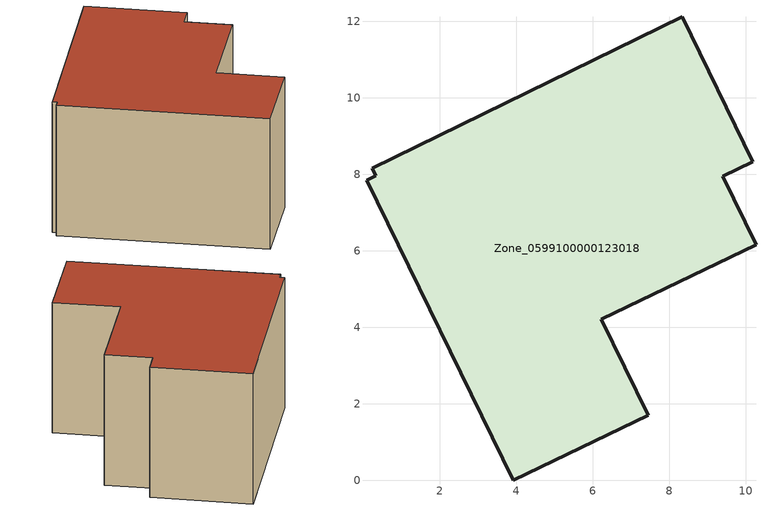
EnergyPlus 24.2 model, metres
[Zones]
Zone_0599100000123018
 floor ground (C_G): 6.23,4.2 7.45,1.69 3.93,0 0.09,7.85 0.34,7.96 0.24,8.15 8.34,12.12 10.19,8.32 9.4,7.94 10.27,6.16 z0
 wall outside (C_F): 7.45,1.69 6.23,4.2 10.27,6.16 9.4,7.94 10.19,8.32 8.34,12.12 0.24,8.15 0.34,7.96 0.09,7.85 3.93,0 7.45,1.69 z0:5.84
 roof outside (C_R): 8.34,12.12 0.24,8.15 0.34,7.96 0.09,7.85 3.93,0 7.45,1.69 6.23,4.2 10.27,6.16 9.4,7.94 10.19,8.32 z5.84
[BUILDING]
Pand.0599100000123018: North Axis=0; Terrain=City; Loads Convergence Tolerance Value=0.04; Temperature Convergence Tolerance Value=0.4; Solar Distribution=FullExterior; Maximum Number of Warmup Days=25; Minimum Number of Warmup Days=1
[Site:Location]
Rotterdam.The.Hague.AP_ZH_NLD Design_Conditions: Latitude=51.96; Longitude=4.45; Time Zone=1; Elevation=-4.5
[SITE:GROUNDTEMPERATURE:BUILDINGSURFACE]
18, 18, 18, 18, 18, 18, 18, 18, 18, 18, 18, 18
[MATERIAL] Thermal Absorptance=0.9; Solar Absorptance=0.7; Visible Absorptance=0.7
Name | Roughness | Thickness | Conductivity | Density | Specific Heat
G.TC.1946-1964 | MediumSmooth | 0.15 | 1 | 540 | 1210
F.TC.1946-1964 | Rough | 0.3 | 0.857143 | 1920 | 840
R.TC.1946-1964 | MediumRough | 0.2 | 0.235294 | 1500 | 1000
[CONSTRUCTION]
C_G: G.TC.1946-1964
C_F: F.TC.1946-1964
C_R: R.TC.1946-1964
[ZONE]
Zone_0599100000123018: Type=1; Multiplier=1; Ceiling Height=Autocalculate; Volume=Autocalculate; Floor Area=autocalculate; Part of Total Floor Area=Yes
[ZONEINFILTRATION:DESIGNFLOWRATE]
Infil_Zone_0599100000123018: Zone or ZoneList or Space or SpaceList=Zone_0599100000123018; Schedule=AlwaysOn; Design Flow Rate Calculation Method=Flow/Area; Flow Rate per Floor Area=0.003; Constant Term Coefficient=1; Temperature Term Coefficient=0; Velocity Term Coefficient=0; Velocity Squared Term Coefficient=0
[HVACTEMPLATE:ZONE:IDEALLOADSAIRSYSTEM]
Zone_0599100000123018: Maximum Heating Supply Air Temperature=50; Minimum Cooling Supply Air Temperature=13; Maximum Heating Supply Air Humidity Ratio=0.0156; Minimum Cooling Supply Air Humidity Ratio=0.0077; Heating Limit=NoLimit; Cooling Limit=NoLimit; Dehumidification Control Type=ConstantSensibleHeatRatio; Cooling Sensible Heat Ratio=0.7; Dehumidification Setpoint=60; Humidification Control Type=None; Humidification Setpoint=30; Outdoor Air Method=None; Outdoor Air Flow Rate per Person=0.00944; Outdoor Air Flow Rate per Zone Floor Area=0; Outdoor Air Flow Rate per Zone=0; Demand Controlled Ventilation Type=None; Outdoor Air Economizer Type=NoEconomizer; Heat Recovery Type=None; Sensible Heat Recovery Effectiveness=0.7; Latent Heat Recovery Effectiveness=0.65
[ZONECONTROL:THERMOSTAT]
ThermostatControl_Zone_0599100000123018: Zone or ZoneList=Zone_0599100000123018; Control Type Schedule=DualSetpointControlType; Control 1=Thermostat_Zone_0599100000123018; Temperature Difference Between Cutout And Setpoint=0
[THERMOSTATSETPOINT:DUALSETPOINT]
Thermostat_Zone_0599100000123018: Heating Setpoint Temperature Schedule=HeatingSetpoint_Zone_0599100000123018; Cooling Setpoint Temperature Schedule=CoolingSetpoint_Zone_0599100000123018
[SCHEDULE:COMPACT]
HeatingSetpoint_Zone_0599100000123018: Through: 12/31, For: AllDays, Until: 24:00, 21
CoolingSetpoint_Zone_0599100000123018: Through: 12/31, For: AllDays, Until: 24:00, 24
DualSetpointControlType: Through: 12/31, For: AllDays, Until: 24:00, 4
AlwaysOn: Through: 12/31, For: AllDays, Until: 24:00, 1
